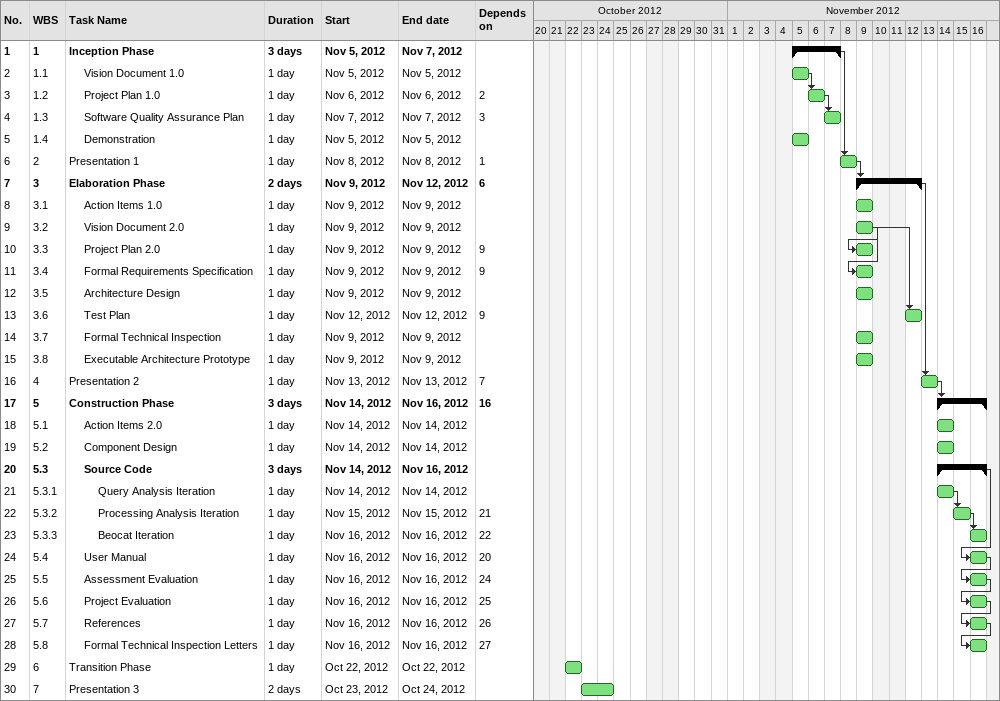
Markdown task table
| ID | WBS | Task | Duration | Start | Finish | Predecessors |
|---|---|---|---|---|---|---|
| 1 | 1 | **Inception Phase** | 3d | 2012-11-05 | 2012-11-07 |  |
| 2 | 1.1 | Vision Document 1.0 | 1d | 2012-11-05 | 2012-11-05 |  |
| 3 | 1.2 | Project Plan 1.0 | 1d | 2012-11-06 | 2012-11-06 | 2 |
| 4 | 1.3 | Software Quality Assurance Plan | 1d | 2012-11-07 | 2012-11-07 | 3 |
| 5 | 1.4 | Demonstration | 1d | 2012-11-05 | 2012-11-05 |  |
| 6 | 2 | Presentation 1 | 1d | 2012-11-08 | 2012-11-08 | 1 |
| 7 | 3 | **Elaboration Phase** | 2d | 2012-11-09 | 2012-11-12 | 6 |
| 8 | 3.1 | Action Items 1.0 | 1d | 2012-11-09 | 2012-11-09 |  |
| 9 | 3.2 | Vision Document 2.0 | 1d | 2012-11-09 | 2012-11-09 |  |
| 10 | 3.3 | Project Plan 2.0 | 1d | 2012-11-09 | 2012-11-09 | 9 |
| 11 | 3.4 | Formal Requirements Specification | 1d | 2012-11-09 | 2012-11-09 | 9 |
| 12 | 3.5 | Architecture Design | 1d | 2012-11-09 | 2012-11-09 |  |
| 13 | 3.6 | Test Plan | 1d | 2012-11-12 | 2012-11-12 | 9 |
| 14 | 3.7 | Formal Technical Inspection | 1d | 2012-11-09 | 2012-11-09 |  |
| 15 | 3.8 | Executable Architecture Prototype | 1d | 2012-11-09 | 2012-11-09 |  |
| 16 | 4 | Presentation 2 | 1d | 2012-11-13 | 2012-11-13 | 7 |
| 17 | 5 | **Construction Phase** | 3d | 2012-11-14 | 2012-11-16 | 16 |
| 18 | 5.1 | Action Items 2.0 | 1d | 2012-11-14 | 2012-11-14 |  |
| 19 | 5.2 | Component Design | 1d | 2012-11-14 | 2012-11-14 |  |
| 20 | 5.3 | **Source Code** | 3d | 2012-11-14 | 2012-11-16 |  |
| 21 | 5.3.1 | Query Analysis Iteration | 1d | 2012-11-14 | 2012-11-14 |  |
| 22 | 5.3.2 | Processing Analysis Iteration | 1d | 2012-11-15 | 2012-11-15 | 21 |
| 23 | 5.3.3 | Beocat Iteration | 1d | 2012-11-16 | 2012-11-16 | 22 |
| 24 | 5.4 | User Manual | 1d | 2012-11-16 | 2012-11-16 | 20 |
| 25 | 5.5 | Assessment Evaluation | 1d | 2012-11-16 | 2012-11-16 | 24 |
| 26 | 5.6 | Project Evaluation | 1d | 2012-11-16 | 2012-11-16 | 25 |
| 27 | 5.7 | References | 1d | 2012-11-16 | 2012-11-16 | 26 |
| 28 | 5.8 | Formal Technical Inspection Letters | 1d | 2012-11-16 | 2012-11-16 | 27 |
| 29 | 6 | Transition Phase | 1d | 2012-10-22 | 2012-10-22 |  |
| 30 | 7 | Presentation 3 | 2d | 2012-10-23 | 2012-10-24 |  |
